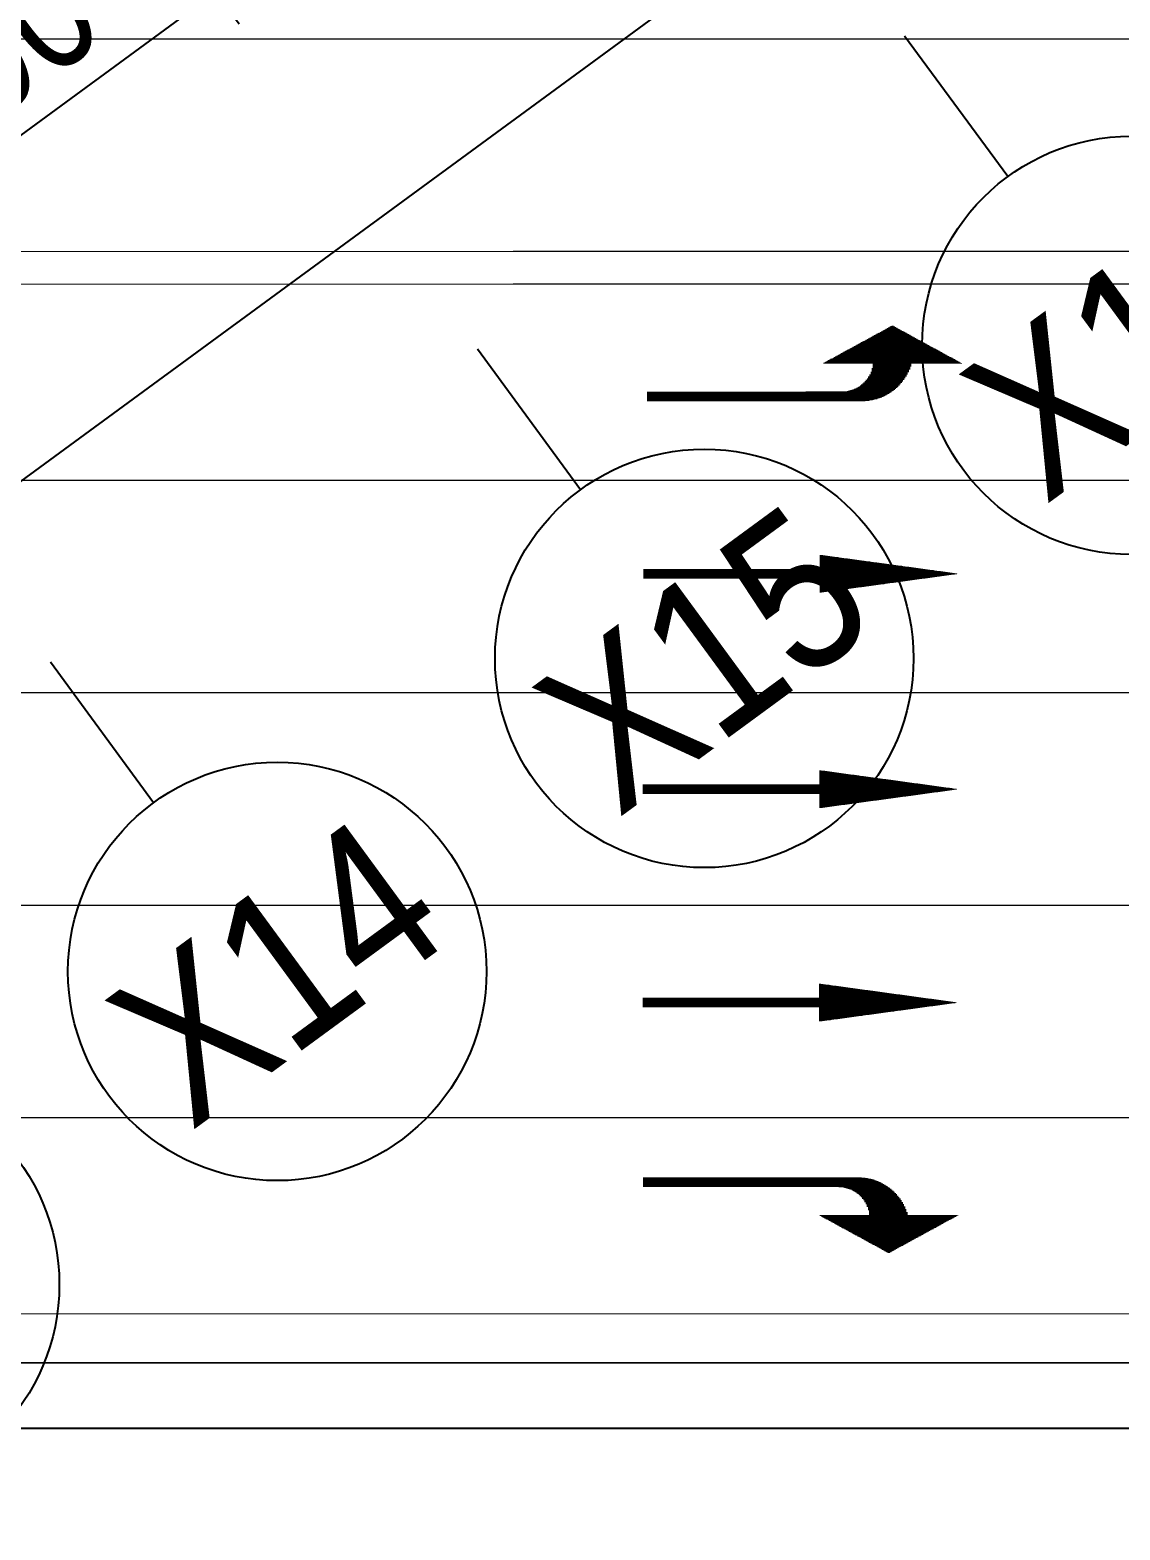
# Model space of a CAD drawing. Header units: millimetres. Extents: x 75184266 to 76346726, y -35077925 to -33679385.
# Drawn here: x 75531585 to 75548254, y -35042138 to -35019193 of the extents above; entities that cross this region are included whole.
import ezdxf
from ezdxf.enums import TextEntityAlignment as Align
from ezdxf.xclip import XClip

# ---------------------------------------------------------------- set-up
doc = ezdxf.new("R2010")
doc.units = ezdxf.units.MM
doc.header["$LTSCALE"] = 50
doc.header["$MEASUREMENT"] = 0
doc.header["$XCLIPFRAME"] = 2
doc.header["$PDMODE"] = 1
doc.header["$PDSIZE"] = -3
doc.linetypes.add('XR-지하3층$0$L2-2', pattern=[2.5, 1, -1.5])
doc.layers.get('0').update_dxf_attribs({"linetype": 'CONTINUOUS'})
doc.layers.get('Defpoints').update_dxf_attribs({"color": 51, "linetype": 'CONTINUOUS'})
for name, color, linetype, lineweight in [('XR-지하3층$0$$-길가장자리선', 7, 'CONTINUOUS', 0), ('XR-지하3층$0$$-중앙선', 7, 'CONTINUOUS', 0), ('XR-지하3층$0$$-차로분리', 7, 'CONTINUOUS', 0)]:
    doc.layers.add(name, color=color, linetype=linetype, lineweight=lineweight)
doc.layers.add('XR-지하3층$0$0MARK', color=7, linetype='CONTINUOUS')
doc.layers.add('XR-지하3층$0$보도라인', color=7, linetype='CONTINUOUS')
doc.layers.add('건축', color=8, linetype='CONTINUOUS', plot=False)
doc.styles.add('XR-지하3층$0$20110829_평면도_면적조정$0$돋움', font='')
doc.styles.add('XR-지하3층$0$돋움', font='', dxfattribs={"width": 0.9})
doc.styles.get('XR-지하3층$0$20110829_평면도_면적조정$0$돋움').set_extended_font_data('Dotum')
doc.styles.get('XR-지하3층$0$돋움').set_extended_font_data('Dotum')
doc.dimstyles.new('XR-지하3층$0$20110829_평면도_면적조정$0$std_style', dxfattribs={"dimscale": 400, "dimtxt": 3, "dimasz": 1, "dimexe": 1.5, "dimexo": 2, "dimgap": 1, "dimtad": 1, "dimtoh": 1, "dimdec": 0, "dimzin": 0, "dimdsep": 46, "dimtxsty": 'XR-지하3층$0$돋움', "dimblk": 'XR-지하3층$0$20110829_평면도_면적조정$0$01420DDOT01', "dimblk1": 'XR-지하3층$0$20110829_평면도_면적조정$0$01420DDOT01', "dimblk2": 'XR-지하3층$0$20110829_평면도_면적조정$0$01420DDOT01', "dimcen": 2.5, "dimdle": 8, "dimclrd": 256, "dimclre": 256, "dimclrt": 256, "dimadec": 0, "dimazin": 0, "dimtfac": 1, "dimtdec": 0, "dimtix": 1, "dimtmove": 2, "dimatfit": 3, "dimldrblk": 'XR-지하3층$0$20110829_평면도_면적조정$0$_ClosedBlank', "dimfxl": 1, "dimtolj": 1, "dimtzin": 0, "dimlwd": -1, "dimlwe": -1, "dimarcsym": 0})

# ---------------------------------------------------------------- blocks, each defined once
blk = doc.blocks.new('XR-지하3층$0$20110829_평면도_면적조정$0$01420DDOT01')
blk.add_line((-1.5, 0), (1.5, 0))
at = {"const_width": 0.5}
blk.add_lwpolyline([(-0.25, 0, 1), (0.25, 0, 1)], format="xyb", close=True, dxfattribs=at)
blk = doc.blocks.new('*D202')
at = {"layer": 'Defpoints', "color": 0, "transparency": 16777216}
for p in [(75609430, -34956528, 0), (75615339, -34964587), (75504911, -35033156, 0)]:
    blk.add_point(p, dxfattribs=at)
at = {"layer": '건축'}
for p, q in [((75609903, -34957173), (75615694, -34965071)), ((75511142, -35040979), (75615016, -34964824)), ((75505384, -35033801), (75511174, -35041699))]:
    blk.add_line(p, q, dxfattribs=at)
at = {"layer": '건축', "xscale": 400, "yscale": 400, "zscale": 400}
for p, rotation in [((75615339, -34964587), 36.24693456144445), ((75510820, -35041215), 216.2469345614445)]:
    blk.add_blockref('XR-지하3층$0$20110829_평면도_면적조정$0$01420DDOT01', p, dxfattribs=dict(at, rotation=rotation))
at = {"layer": '건축', "insert": (75562310, -35001852), "char_height": 1800, "attachment_point": 5, "rotation": 36.2469, "style": 'XR-지하3층$0$돋움'}
blk.add_mtext('\\A1;129600', dxfattribs=at)
blk = doc.blocks.new('XR-지하3층$0$20110829_평면도_면적조정$0$_ClosedBlank')
at = {"color": 0, "linetype": 'ByBlock', "lineweight": -2}
for p, q in [((-1, 0.167), (0, 0)), ((-1, 0.167), (-1, -0.167)), ((0, 0), (-1, -0.167))]:
    blk.add_line(p, q, dxfattribs=at)
blk = doc.blocks.new('*D206')
at = {"layer": 'Defpoints', "color": 0, "transparency": 16777216}
for p in [(75531041, -35013999, 0), (75534427, -35018617), (75524508, -35018788, 0)]:
    blk.add_point(p, dxfattribs=at)
at = {"layer": '건축'}
for p, q in [((75531514, -35014644), (75534781, -35019101)), ((75528217, -35023170), (75534104, -35018854)), ((75524981, -35019433), (75528249, -35023890))]:
    blk.add_line(p, q, dxfattribs=at)
at = {"layer": '건축', "xscale": 400, "yscale": 400, "zscale": 400}
for p, rotation in [((75534427, -35018617), 36.24693456144445), ((75527894, -35023407), 216.2469345614445)]:
    blk.add_blockref('XR-지하3층$0$20110829_평면도_면적조정$0$01420DDOT01', p, dxfattribs=dict(at, rotation=rotation))
at = {"layer": '건축', "insert": (75530391, -35019963), "char_height": 1800, "attachment_point": 5, "rotation": 36.2469, "style": 'XR-지하3층$0$돋움'}
blk.add_mtext('\\A1;8100', dxfattribs=at)
blk = doc.blocks.new('*X46')
at = {"color": 0}
for p, q in [((814.2, 956.2), (815.9, 956.2)), ((814.4, 958.1), (815.7, 958.1)), ((814.7, 960), (815.4, 960)), ((814.9, 961.9), (815.1, 961.9)), ((811.1, 933.8), (819, 933.8)), ((811.3, 935.6), (818.7, 935.6)), ((811.6, 937.5), (818.5, 937.5)), ((811.9, 939.4), (818.2, 939.4)), ((812.1, 941.2), (818, 941.2)), ((812.4, 943.1), (817.7, 943.1)), ((812.6, 945), (817.4, 945)), ((812.9, 946.9), (817.2, 946.9)), ((813.1, 948.8), (816.9, 948.8)), ((813.4, 950.6), (816.7, 950.6)), ((813.6, 952.5), (816.4, 952.5)), ((813.9, 954.4), (816.2, 954.4)), ((807.8, 909.4), (822.3, 909.4)), ((808, 911.2), (822, 911.2)), ((808.3, 913.1), (821.8, 913.1)), ((808.5, 915), (821.5, 915)), ((808.8, 916.9), (821.3, 916.9)), ((809, 918.8), (821, 918.8)), ((809.3, 920.6), (820.8, 920.6)), ((809.5, 922.5), (820.5, 922.5)), ((809.8, 924.4), (820.3, 924.4)), ((810.1, 926.2), (820, 926.2)), ((810.3, 928.1), (819.7, 928.1)), ((810.6, 930), (819.5, 930)), ((810.8, 931.9), (819.2, 931.9)), ((804.4, 885), (825.6, 885)), ((804.7, 886.9), (825.4, 886.9)), ((804.9, 888.8), (825.1, 888.8)), ((805.2, 890.6), (824.9, 890.6)), ((805.5, 892.5), (824.6, 892.5)), ((805.7, 894.4), (824.3, 894.4)), ((806, 896.2), (824.1, 896.2)), ((806.2, 898.1), (823.8, 898.1)), ((806.5, 900), (823.6, 900)), ((806.7, 901.9), (823.3, 901.9)), ((807, 903.8), (823.1, 903.8)), ((807.2, 905.6), (822.8, 905.6)), ((807.5, 907.5), (822.6, 907.5)), ((801.1, 860.6), (829, 860.6)), ((801.4, 862.5), (828.7, 862.5)), ((801.6, 864.4), (828.4, 864.4)), ((801.9, 866.2), (828.2, 866.2)), ((802.1, 868.1), (827.9, 868.1)), ((802.4, 870), (827.7, 870)), ((802.6, 871.9), (827.4, 871.9)), ((802.9, 873.8), (827.2, 873.8)), ((803.2, 875.6), (826.9, 875.6)), ((803.4, 877.5), (826.7, 877.5)), ((803.7, 879.4), (826.4, 879.4)), ((803.9, 881.2), (826.1, 881.2)), ((804.2, 883.1), (825.9, 883.1)), ((798, 838.1), (832, 838.1)), ((798.3, 840), (831.8, 840)), ((798.6, 841.9), (831.5, 841.9)), ((798.8, 843.8), (831.3, 843.8)), ((799.1, 845.6), (831, 845.6)), ((799.3, 847.5), (830.7, 847.5)), ((799.6, 849.4), (830.5, 849.4)), ((799.8, 851.2), (830.2, 851.2)), ((800.1, 853.1), (830, 853.1)), ((800.3, 855), (829.7, 855)), ((800.6, 856.9), (829.5, 856.9)), ((800.9, 858.8), (829.2, 858.8)), ((794.7, 813.7), (835.3, 813.7)), ((795, 815.6), (835.1, 815.6)), ((795.2, 817.5), (834.8, 817.5)), ((795.5, 819.4), (834.6, 819.4)), ((795.7, 821.2), (834.3, 821.2)), ((796, 823.1), (834.1, 823.1)), ((796.3, 825), (833.8, 825)), ((796.5, 826.9), (833.6, 826.9)), ((796.8, 828.7), (833.3, 828.7)), ((797, 830.6), (833, 830.6)), ((797.3, 832.5), (832.8, 832.5)), ((797.5, 834.4), (832.5, 834.4)), ((797.8, 836.2), (832.3, 836.2)), ((791.4, 789.4), (838.7, 789.4)), ((791.7, 791.2), (838.4, 791.2)), ((791.9, 793.1), (838.2, 793.1)), ((792.2, 795), (837.9, 795)), ((792.4, 796.9), (837.6, 796.9)), ((792.7, 798.7), (837.4, 798.7)), ((792.9, 800.6), (837.1, 800.6)), ((793.2, 802.5), (836.9, 802.5)), ((793.4, 804.4), (836.6, 804.4)), ((793.7, 806.2), (836.4, 806.2)), ((794, 808.1), (836.1, 808.1)), ((794.2, 810), (835.9, 810)), ((794.5, 811.9), (835.6, 811.9)), ((788.1, 765), (842, 765)), ((788.3, 766.9), (841.7, 766.9)), ((788.6, 768.8), (841.5, 768.8)), ((788.8, 770.6), (841.2, 770.6)), ((789.1, 772.5), (841, 772.5)), ((789.4, 774.4), (840.7, 774.4)), ((789.6, 776.2), (840.5, 776.2)), ((789.9, 778.1), (840.2, 778.1)), ((790.1, 780), (839.9, 780)), ((790.4, 781.9), (839.7, 781.9)), ((790.6, 783.8), (839.4, 783.8)), ((790.9, 785.6), (839.2, 785.6)), ((791.1, 787.5), (838.9, 787.5)), ((785.3, 744.4), (844.8, 744.4)), ((785.5, 746.2), (844.5, 746.2)), ((785.8, 748.1), (844.3, 748.1)), ((786, 750), (844, 750)), ((786.3, 751.9), (843.8, 751.9)), ((786.5, 753.8), (843.5, 753.8)), ((786.8, 755.6), (843.3, 755.6)), ((787, 757.5), (843, 757.5)), ((787.3, 759.4), (842.8, 759.4)), ((787.6, 761.2), (842.5, 761.2)), ((787.8, 763.1), (842.2, 763.1)), ((807.5, 742.5), (822.5, 742.5)), ((807.5, 740.6), (822.5, 740.6)), ((807.5, 738.8), (822.5, 738.8)), ((807.5, 736.9), (822.5, 736.9)), ((807.5, 735), (822.5, 735)), ((807.5, 733.1), (822.5, 733.1)), ((807.5, 731.2), (822.5, 731.2)), ((807.5, 729.4), (822.5, 729.4)), ((807.5, 727.5), (822.5, 727.5)), ((807.5, 725.6), (822.5, 725.6)), ((807.5, 723.7), (822.5, 723.7)), ((807.5, 721.9), (822.5, 721.9)), ((807.5, 720), (822.5, 720)), ((807.5, 718.1), (822.5, 718.1)), ((807.5, 716.2), (822.5, 716.2)), ((807.5, 714.4), (822.5, 714.4)), ((807.5, 712.5), (822.5, 712.5)), ((807.5, 710.6), (822.5, 710.6)), ((807.5, 708.8), (822.5, 708.8)), ((807.5, 706.9), (822.5, 706.9)), ((807.5, 705), (822.5, 705)), ((807.5, 703.1), (822.5, 703.1)), ((807.5, 701.2), (822.5, 701.2)), ((807.5, 699.4), (822.5, 699.4)), ((807.5, 697.5), (822.5, 697.5)), ((807.5, 695.6), (822.5, 695.6)), ((807.5, 693.8), (822.5, 693.8)), ((807.5, 691.9), (822.5, 691.9)), ((807.5, 690), (822.5, 690)), ((807.5, 688.1), (822.5, 688.1)), ((807.5, 686.2), (822.5, 686.2)), ((807.5, 684.4), (822.5, 684.4)), ((807.5, 682.5), (822.5, 682.5)), ((807.5, 680.6), (822.5, 680.6)), ((807.5, 678.8), (822.5, 678.8)), ((807.5, 676.9), (822.5, 676.9)), ((807.5, 675), (822.5, 675)), ((807.5, 673.1), (822.5, 673.1)), ((807.5, 671.2), (822.5, 671.2)), ((807.5, 669.4), (822.5, 669.4)), ((807.5, 667.5), (822.5, 667.5)), ((807.5, 665.6), (822.5, 665.6)), ((807.5, 663.8), (822.5, 663.8)), ((807.5, 661.9), (822.5, 661.9)), ((807.5, 660), (822.5, 660)), ((807.5, 658.1), (822.5, 658.1)), ((807.5, 656.2), (822.5, 656.2)), ((807.5, 654.4), (822.5, 654.4)), ((807.5, 652.5), (822.5, 652.5)), ((807.5, 650.6), (822.5, 650.6)), ((807.5, 648.7), (822.5, 648.7)), ((807.5, 646.9), (822.5, 646.9)), ((807.5, 645), (822.5, 645)), ((807.5, 643.1), (822.5, 643.1)), ((807.5, 641.2), (822.5, 641.2)), ((807.5, 639.4), (822.5, 639.4)), ((807.5, 637.5), (822.5, 637.5)), ((807.5, 635.6), (822.5, 635.6)), ((807.5, 633.8), (822.5, 633.8)), ((807.5, 631.9), (822.5, 631.9)), ((807.5, 630), (822.5, 630)), ((807.5, 628.1), (822.5, 628.1)), ((807.5, 626.2), (822.5, 626.2)), ((807.5, 624.4), (822.5, 624.4)), ((807.5, 622.5), (822.5, 622.5)), ((807.5, 620.6), (822.5, 620.6)), ((807.5, 618.8), (822.5, 618.8)), ((807.5, 616.9), (822.5, 616.9)), ((807.5, 615), (822.5, 615)), ((807.5, 613.1), (822.5, 613.1)), ((807.5, 611.2), (822.5, 611.2)), ((807.5, 609.4), (822.5, 609.4)), ((807.5, 607.5), (822.5, 607.5)), ((807.5, 605.6), (822.5, 605.6)), ((807.5, 603.8), (822.5, 603.8)), ((807.5, 601.9), (822.5, 601.9)), ((807.5, 600), (822.5, 600)), ((807.5, 598.1), (822.5, 598.1)), ((807.5, 596.2), (822.5, 596.2)), ((807.5, 594.4), (822.5, 594.4)), ((807.5, 592.5), (822.5, 592.5)), ((807.5, 590.6), (822.5, 590.6)), ((807.5, 588.8), (822.5, 588.8)), ((807.5, 586.9), (822.5, 586.9)), ((807.5, 585), (822.5, 585)), ((807.5, 583.1), (822.5, 583.1)), ((807.5, 581.2), (822.5, 581.2)), ((807.5, 579.4), (822.5, 579.4)), ((807.5, 577.5), (822.5, 577.5)), ((807.5, 575.6), (822.5, 575.6)), ((807.5, 573.7), (822.5, 573.7)), ((807.5, 571.9), (822.5, 571.9)), ((807.5, 570), (822.5, 570)), ((807.5, 568.1), (822.5, 568.1)), ((807.5, 566.2), (822.5, 566.2)), ((807.5, 564.4), (822.5, 564.4)), ((807.5, 562.5), (822.5, 562.5)), ((807.5, 560.6), (822.5, 560.6)), ((807.5, 558.8), (822.5, 558.8)), ((807.5, 556.9), (822.5, 556.9)), ((807.5, 555), (822.5, 555)), ((807.5, 553.1), (822.5, 553.1)), ((807.5, 551.2), (822.5, 551.2)), ((807.5, 549.4), (822.5, 549.4)), ((807.5, 547.5), (822.5, 547.5)), ((807.5, 545.6), (822.5, 545.6)), ((807.5, 543.8), (822.5, 543.8)), ((807.5, 541.9), (822.5, 541.9)), ((807.5, 540), (822.5, 540)), ((807.5, 538.1), (822.5, 538.1)), ((807.5, 536.2), (822.5, 536.2)), ((807.5, 534.4), (822.5, 534.4)), ((807.5, 532.5), (822.5, 532.5)), ((807.5, 530.6), (822.5, 530.6)), ((807.5, 528.8), (822.5, 528.8)), ((807.5, 526.9), (822.5, 526.9)), ((807.5, 525), (822.5, 525)), ((807.5, 523.1), (822.5, 523.1)), ((807.5, 521.2), (822.5, 521.2)), ((807.5, 519.4), (822.5, 519.4)), ((807.5, 517.5), (822.5, 517.5)), ((807.5, 515.6), (822.5, 515.6)), ((807.5, 513.8), (822.5, 513.8)), ((807.5, 511.9), (822.5, 511.9)), ((807.5, 510), (822.5, 510)), ((807.5, 508.1), (822.5, 508.1)), ((807.5, 506.2), (822.5, 506.2)), ((807.5, 504.4), (822.5, 504.4)), ((807.5, 502.5), (822.5, 502.5)), ((807.5, 500.6), (822.5, 500.6)), ((807.5, 498.7), (822.5, 498.7)), ((807.5, 496.9), (822.5, 496.9)), ((807.5, 495), (822.5, 495)), ((807.5, 493.1), (822.5, 493.1)), ((807.5, 491.2), (822.5, 491.2)), ((807.5, 489.4), (822.5, 489.4)), ((807.5, 487.5), (822.5, 487.5)), ((807.5, 485.6), (822.5, 485.6)), ((807.5, 483.8), (822.5, 483.8)), ((807.5, 481.9), (822.5, 481.9)), ((807.5, 480), (822.5, 480)), ((807.5, 478.1), (822.5, 478.1)), ((807.5, 476.2), (822.5, 476.2)), ((807.5, 474.4), (822.5, 474.4)), ((807.5, 472.5), (822.5, 472.5)), ((807.5, 470.6), (822.5, 470.6)), ((807.5, 468.8), (822.5, 468.8)), ((807.5, 466.9), (822.5, 466.9)), ((807.5, 465), (822.5, 465)), ((807.5, 463.1), (822.5, 463.1))]:
    blk.add_line(p, q, dxfattribs=at)
blk = doc.blocks.new('*X48')
at = {"color": 0}
for p, q in [((1263.5, 961.9), (1264, 961.9)), ((1263.5, 960), (1265, 960)), ((1263.5, 958.1), (1266, 958.1)), ((1263.5, 956.2), (1267.1, 956.2)), ((1263.5, 954.4), (1268.1, 954.4)), ((1263.5, 952.5), (1269.1, 952.5)), ((1263.5, 950.6), (1270.1, 950.6)), ((1263.5, 948.8), (1271.1, 948.8)), ((1263.5, 946.9), (1272.2, 946.9)), ((1263.5, 945), (1273.2, 945)), ((1263.5, 943.1), (1274.2, 943.1)), ((1263.5, 941.2), (1275.2, 941.2)), ((1263.5, 939.4), (1276.3, 939.4)), ((1263.5, 937.5), (1277.3, 937.5)), ((1263.5, 935.6), (1278.3, 935.6)), ((1263.5, 933.8), (1279.3, 933.8)), ((1263.5, 931.9), (1280.4, 931.9)), ((1263.5, 930), (1281.4, 930)), ((1263.5, 928.1), (1282.4, 928.1)), ((1263.5, 926.2), (1283.4, 926.2)), ((1263.5, 924.4), (1284.4, 924.4)), ((1263.5, 922.5), (1285.5, 922.5)), ((1263.5, 920.6), (1286.5, 920.6)), ((1263.5, 918.8), (1287.5, 918.8)), ((1263.5, 916.9), (1288.5, 916.9)), ((1263.5, 915), (1289.6, 915)), ((1263.5, 913.1), (1290.6, 913.1)), ((1263.5, 911.2), (1291.6, 911.2)), ((1263.5, 909.4), (1292.6, 909.4)), ((1263.5, 907.5), (1293.6, 907.5)), ((1263.5, 905.6), (1294.7, 905.6)), ((1263.5, 903.8), (1295.7, 903.8)), ((1263.5, 901.9), (1296.7, 901.9)), ((1263.5, 900), (1297.7, 900)), ((1263.5, 898.1), (1298.8, 898.1)), ((1263.5, 896.2), (1299.8, 896.2)), ((1263.5, 894.4), (1300.8, 894.4)), ((1263.5, 892.5), (1301.8, 892.5)), ((1263.5, 890.6), (1302.9, 890.6)), ((1263.5, 888.8), (1303.9, 888.8)), ((1263.5, 886.9), (1304.9, 886.9)), ((1263.5, 885), (1305.9, 885)), ((1226.4, 860.6), (1319.2, 860.6)), ((1228.2, 862.5), (1318.2, 862.5)), ((1230.2, 864.4), (1317.2, 864.4)), ((1232.4, 866.2), (1316.1, 866.2)), ((1234.7, 868.1), (1315.1, 868.1)), ((1237.1, 870), (1314.1, 870)), ((1239.8, 871.9), (1313.1, 871.9)), ((1242.8, 873.8), (1312.1, 873.8)), ((1246, 875.6), (1311, 875.6)), ((1249.7, 877.5), (1310, 877.5)), ((1253.8, 879.4), (1309, 879.4)), ((1258.8, 881.2), (1308, 881.2)), ((1263.5, 883.1), (1306.9, 883.1)), ((1211, 838.1), (1315.6, 838.1)), ((1211.9, 840), (1316.6, 840)), ((1212.9, 841.9), (1317.6, 841.9)), ((1213.9, 843.8), (1318.6, 843.8)), ((1214.9, 845.6), (1319.7, 845.6)), ((1216.1, 847.5), (1320.7, 847.5)), ((1217.3, 849.4), (1321.7, 849.4)), ((1218.6, 851.2), (1322.7, 851.2)), ((1220, 853.1), (1323.3, 853.1)), ((1221.4, 855), (1322.3, 855)), ((1223, 856.9), (1321.3, 856.9)), ((1224.6, 858.8), (1320.2, 858.8)), ((1204.1, 813.7), (1239.7, 813.7)), ((1204.4, 815.6), (1242.5, 815.6)), ((1204.7, 817.5), (1245.9, 817.5)), ((1205, 819.4), (1250, 819.4)), ((1205.4, 821.2), (1255.7, 821.2)), ((1205.8, 823.1), (1307.4, 823.1)), ((1206.3, 825), (1308.4, 825)), ((1206.8, 826.9), (1309.4, 826.9)), ((1207.4, 828.7), (1310.5, 828.7)), ((1208, 830.6), (1311.5, 830.6)), ((1208.7, 832.5), (1312.5, 832.5)), ((1209.4, 834.4), (1313.5, 834.4)), ((1210.2, 836.2), (1314.6, 836.2)), ((1263.5, 821.2), (1306.4, 821.2)), ((1263.5, 819.4), (1305.4, 819.4)), ((1263.5, 817.5), (1304.3, 817.5)), ((1263.5, 815.6), (1303.3, 815.6)), ((1263.5, 813.7), (1302.3, 813.7)), ((1203.5, 804.4), (1229.7, 804.4)), ((1203.5, 802.5), (1228.3, 802.5)), ((1203.5, 800.6), (1226.9, 800.6)), ((1203.5, 798.7), (1225.8, 798.7)), ((1203.5, 796.9), (1224.7, 796.9)), ((1203.5, 795), (1223.7, 795)), ((1203.5, 793.1), (1222.8, 793.1)), ((1203.5, 791.2), (1222, 791.2)), ((1203.5, 789.4), (1221.3, 789.4)), ((1203.6, 808.1), (1233.1, 808.1)), ((1203.6, 806.2), (1231.3, 806.2)), ((1203.7, 810), (1235, 810)), ((1203.9, 811.9), (1237.2, 811.9)), ((1263.5, 811.9), (1301.3, 811.9)), ((1263.5, 810), (1300.2, 810)), ((1263.5, 808.1), (1299.2, 808.1)), ((1263.5, 806.2), (1298.2, 806.2)), ((1263.5, 804.4), (1297.2, 804.4)), ((1263.5, 802.5), (1296.1, 802.5)), ((1263.5, 800.6), (1295.1, 800.6)), ((1263.5, 798.7), (1294.1, 798.7)), ((1263.5, 796.9), (1293.1, 796.9)), ((1263.5, 795), (1292.1, 795)), ((1263.5, 793.1), (1291, 793.1)), ((1263.5, 791.2), (1290, 791.2)), ((1263.5, 789.4), (1289, 789.4)), ((1203.5, 787.5), (1220.7, 787.5)), ((1203.5, 785.6), (1220.2, 785.6)), ((1203.5, 783.8), (1219.7, 783.8)), ((1203.5, 781.9), (1219.4, 781.9)), ((1203.5, 780), (1219, 780)), ((1203.5, 778.1), (1218.8, 778.1)), ((1203.5, 776.2), (1218.7, 776.2)), ((1203.5, 774.4), (1218.6, 774.4)), ((1203.5, 772.5), (1218.5, 772.5)), ((1203.5, 770.6), (1218.5, 770.6)), ((1203.5, 768.8), (1218.5, 768.8)), ((1203.5, 766.9), (1218.5, 766.9)), ((1203.5, 765), (1218.5, 765)), ((1263.5, 787.5), (1288, 787.5)), ((1263.5, 785.6), (1286.9, 785.6)), ((1263.5, 783.8), (1285.9, 783.8)), ((1263.5, 781.9), (1284.9, 781.9)), ((1263.5, 780), (1283.9, 780)), ((1263.5, 778.1), (1282.9, 778.1)), ((1263.5, 776.2), (1281.8, 776.2)), ((1263.5, 774.4), (1280.8, 774.4)), ((1263.5, 772.5), (1279.8, 772.5)), ((1263.5, 770.6), (1278.8, 770.6)), ((1263.5, 768.8), (1277.7, 768.8)), ((1263.5, 766.9), (1276.7, 766.9)), ((1263.5, 765), (1275.7, 765)), ((1203.5, 763.1), (1218.5, 763.1)), ((1203.5, 761.2), (1218.5, 761.2)), ((1203.5, 759.4), (1218.5, 759.4)), ((1203.5, 757.5), (1218.5, 757.5)), ((1203.5, 755.6), (1218.5, 755.6)), ((1203.5, 753.8), (1218.5, 753.8)), ((1203.5, 751.9), (1218.5, 751.9)), ((1203.5, 750), (1218.5, 750)), ((1203.5, 748.1), (1218.5, 748.1)), ((1203.5, 746.2), (1218.5, 746.2)), ((1203.5, 744.4), (1218.5, 744.4)), ((1203.5, 742.5), (1218.5, 742.5)), ((1263.5, 763.1), (1274.7, 763.1)), ((1263.5, 761.2), (1273.6, 761.2)), ((1263.5, 759.4), (1272.6, 759.4)), ((1263.5, 757.5), (1271.6, 757.5)), ((1263.5, 755.6), (1270.6, 755.6)), ((1263.5, 753.8), (1269.6, 753.8)), ((1263.5, 751.9), (1268.5, 751.9)), ((1263.5, 750), (1267.5, 750)), ((1263.5, 748.1), (1266.5, 748.1)), ((1263.5, 746.2), (1265.5, 746.2)), ((1263.5, 744.4), (1264.4, 744.4)), ((1203.5, 740.6), (1218.5, 740.6)), ((1203.5, 738.8), (1218.5, 738.8)), ((1203.5, 736.9), (1218.5, 736.9)), ((1203.5, 735), (1218.5, 735)), ((1203.5, 733.1), (1218.5, 733.1)), ((1203.5, 731.2), (1218.5, 731.2)), ((1203.5, 729.4), (1218.5, 729.4)), ((1203.5, 727.5), (1218.5, 727.5)), ((1203.5, 725.6), (1218.5, 725.6)), ((1203.5, 723.7), (1218.5, 723.7)), ((1203.5, 721.9), (1218.5, 721.9)), ((1203.5, 720), (1218.5, 720)), ((1203.5, 718.1), (1218.5, 718.1)), ((1203.5, 716.2), (1218.5, 716.2)), ((1203.5, 714.4), (1218.5, 714.4)), ((1203.5, 712.5), (1218.5, 712.5)), ((1203.5, 710.6), (1218.5, 710.6)), ((1203.5, 708.8), (1218.5, 708.8)), ((1203.5, 706.9), (1218.5, 706.9)), ((1203.5, 705), (1218.5, 705)), ((1203.5, 703.1), (1218.5, 703.1)), ((1203.5, 701.2), (1218.5, 701.2)), ((1203.5, 699.4), (1218.5, 699.4)), ((1203.5, 697.5), (1218.5, 697.5)), ((1203.5, 695.6), (1218.5, 695.6)), ((1203.5, 693.8), (1218.5, 693.8)), ((1203.5, 691.9), (1218.5, 691.9)), ((1203.5, 690), (1218.5, 690)), ((1203.5, 688.1), (1218.5, 688.1)), ((1203.5, 686.2), (1218.5, 686.2)), ((1203.5, 684.4), (1218.5, 684.4)), ((1203.5, 682.5), (1218.5, 682.5)), ((1203.5, 680.6), (1218.5, 680.6)), ((1203.5, 678.8), (1218.5, 678.8)), ((1203.5, 676.9), (1218.5, 676.9)), ((1203.5, 675), (1218.5, 675)), ((1203.5, 673.1), (1218.5, 673.1)), ((1203.5, 671.2), (1218.5, 671.2)), ((1203.5, 669.4), (1218.5, 669.4)), ((1203.5, 667.5), (1218.5, 667.5)), ((1203.5, 665.6), (1218.5, 665.6)), ((1203.5, 663.8), (1218.5, 663.8)), ((1203.5, 661.9), (1218.5, 661.9)), ((1203.5, 660), (1218.5, 660)), ((1203.5, 658.1), (1218.5, 658.1)), ((1203.5, 656.2), (1218.5, 656.2)), ((1203.5, 654.4), (1218.5, 654.4)), ((1203.5, 652.5), (1218.5, 652.5)), ((1203.5, 650.6), (1218.5, 650.6)), ((1203.5, 648.7), (1218.5, 648.7)), ((1203.5, 646.9), (1218.5, 646.9)), ((1203.5, 645), (1218.5, 645)), ((1203.5, 643.1), (1218.5, 643.1)), ((1203.5, 641.2), (1218.5, 641.2)), ((1203.5, 639.4), (1218.5, 639.4)), ((1203.5, 637.5), (1218.5, 637.5)), ((1203.5, 635.6), (1218.5, 635.6)), ((1203.5, 633.8), (1218.5, 633.8)), ((1203.5, 631.9), (1218.5, 631.9)), ((1203.5, 630), (1218.5, 630)), ((1203.5, 628.1), (1218.5, 628.1)), ((1203.5, 626.2), (1218.5, 626.2)), ((1203.5, 624.4), (1218.5, 624.4)), ((1203.5, 622.5), (1218.5, 622.5)), ((1203.5, 620.6), (1218.5, 620.6)), ((1203.5, 618.8), (1218.5, 618.8)), ((1203.5, 616.9), (1218.5, 616.9)), ((1203.5, 615), (1218.5, 615)), ((1203.5, 613.1), (1218.5, 613.1)), ((1203.5, 611.2), (1218.5, 611.2)), ((1203.5, 609.4), (1218.5, 609.4)), ((1203.5, 607.5), (1218.5, 607.5)), ((1203.5, 605.6), (1218.5, 605.6)), ((1203.5, 603.8), (1218.5, 603.8)), ((1203.5, 601.9), (1218.5, 601.9)), ((1203.5, 600), (1218.5, 600)), ((1203.5, 598.1), (1218.5, 598.1)), ((1203.5, 596.2), (1218.5, 596.2)), ((1203.5, 594.4), (1218.5, 594.4)), ((1203.5, 592.5), (1218.5, 592.5)), ((1203.5, 590.6), (1218.5, 590.6)), ((1203.5, 588.8), (1218.5, 588.8)), ((1203.5, 586.9), (1218.5, 586.9)), ((1203.5, 585), (1218.5, 585)), ((1203.5, 583.1), (1218.5, 583.1)), ((1203.5, 581.2), (1218.5, 581.2)), ((1203.5, 579.4), (1218.5, 579.4)), ((1203.5, 577.5), (1218.5, 577.5)), ((1203.5, 575.6), (1218.5, 575.6)), ((1203.5, 573.7), (1218.5, 573.7)), ((1203.5, 571.9), (1218.5, 571.9)), ((1203.5, 570), (1218.5, 570)), ((1203.5, 568.1), (1218.5, 568.1)), ((1203.5, 566.2), (1218.5, 566.2)), ((1203.5, 564.4), (1218.5, 564.4)), ((1203.5, 562.5), (1218.5, 562.5)), ((1203.5, 560.6), (1218.5, 560.6)), ((1203.5, 558.8), (1218.5, 558.8)), ((1203.5, 556.9), (1218.5, 556.9)), ((1203.5, 555), (1218.5, 555)), ((1203.5, 553.1), (1218.5, 553.1)), ((1203.5, 551.2), (1218.5, 551.2)), ((1203.5, 549.4), (1218.5, 549.4)), ((1203.5, 547.5), (1218.5, 547.5)), ((1203.5, 545.6), (1218.5, 545.6)), ((1203.5, 543.8), (1218.5, 543.8)), ((1203.5, 541.9), (1218.5, 541.9)), ((1203.5, 540), (1218.5, 540)), ((1203.5, 538.1), (1218.5, 538.1)), ((1203.5, 536.2), (1218.5, 536.2)), ((1203.5, 534.4), (1218.5, 534.4)), ((1203.5, 532.5), (1218.5, 532.5)), ((1203.5, 530.6), (1218.5, 530.6)), ((1203.5, 528.8), (1218.5, 528.8)), ((1203.5, 526.9), (1218.5, 526.9)), ((1203.5, 525), (1218.5, 525)), ((1203.5, 523.1), (1218.5, 523.1)), ((1203.5, 521.2), (1218.5, 521.2)), ((1203.5, 519.4), (1218.5, 519.4)), ((1203.5, 517.5), (1218.5, 517.5)), ((1203.5, 515.6), (1218.5, 515.6)), ((1203.5, 513.8), (1218.5, 513.8)), ((1203.5, 511.9), (1218.5, 511.9)), ((1203.5, 510), (1218.5, 510)), ((1203.5, 508.1), (1218.5, 508.1)), ((1203.5, 506.2), (1218.5, 506.2)), ((1203.5, 504.4), (1218.5, 504.4)), ((1203.5, 502.5), (1218.5, 502.5)), ((1203.5, 500.6), (1218.5, 500.6)), ((1203.5, 498.7), (1218.5, 498.7)), ((1203.5, 496.9), (1218.5, 496.9)), ((1203.5, 495), (1218.5, 495)), ((1203.5, 493.1), (1218.5, 493.1)), ((1203.5, 491.2), (1218.5, 491.2)), ((1203.5, 489.4), (1218.5, 489.4)), ((1203.5, 487.5), (1218.5, 487.5)), ((1203.5, 485.6), (1218.5, 485.6)), ((1203.5, 483.8), (1218.5, 483.8)), ((1203.5, 481.9), (1218.5, 481.9)), ((1203.5, 480), (1218.5, 480)), ((1203.5, 478.1), (1218.5, 478.1)), ((1203.5, 476.2), (1218.5, 476.2)), ((1203.5, 474.4), (1218.5, 474.4)), ((1203.5, 472.5), (1218.5, 472.5)), ((1203.5, 470.6), (1218.5, 470.6)), ((1203.5, 468.8), (1218.5, 468.8)), ((1203.5, 466.9), (1218.5, 466.9)), ((1203.5, 465), (1218.5, 465)), ((1203.5, 463.1), (1218.5, 463.1))]:
    blk.add_line(p, q, dxfattribs=at)
blk = doc.blocks.new('XR-지하3층$0$A$C723B38EE')
at = {"layer": 'XR-지하3층$0$$-길가장자리선', "color": 8}
blk.add_lwpolyline([(181.655, 151.921), (241.163, 151.923), (261.219, 148.923), (291.118, 148.924), (316.163, 151.925), (391.579, 151.927), (406.574, 148.927), (435.047, 148.928, -0.016305), (436.074, 148.895, -0.016305)], format="xyb", dxfattribs=at)
at = {"layer": 'XR-지하3층$0$$-중앙선', "color": 8}
for points in [[(270.929, 165.174), (423.1, 165.178)], [(423.1, 165.178), (436.101, 165.178)], [(363.1, 164.676), (423.1, 164.678)], [(423.1, 164.678), (436.101, 164.678)]]:
    blk.add_lwpolyline(points, dxfattribs=at)
at = {"layer": 'XR-지하3층$0$$-차로분리', "color": 8, "linetype": 'XR-지하3층$0$L2-2', "ltscale": 80, "flags": 128}
for points in [[(185.117, 168.421), (436.106, 168.428)], [(355.511, 161.676), (433.095, 161.678)], [(181.837, 158.421), (433.09, 158.428)], [(181.746, 155.171), (433.084, 155.178)], [(395.388, 151.927), (433.079, 151.928)]]:
    blk.add_lwpolyline(points, dxfattribs=at)
at = {"layer": 'XR-지하3층$0$보도라인', "color": 8, "linetype": 'Continuous', "flags": 128}
blk.add_lwpolyline([(241.107, 151.173), (261.163, 148.173), (291.163, 148.174), (316.208, 151.175), (391.504, 151.177), (406.5, 148.177), (435.047, 148.178, -0.414705), (450.048, 133.153), (449.967, 84.498), (449.943, 69.499), (449.893, 39.635), (452.852, 14.634), (452.829, 0.609)], format="xyb", dxfattribs=at)
blk.add_lwpolyline([(316.208, 150.175), (391.405, 150.177), (406.401, 147.177), (435.047, 147.178)], dxfattribs=at)
at = {"layer": 'XR-지하3층$0$0MARK', "color": 8, "rotation": 270.0015420111099}
for name, p, xscale, yscale, zscale in [('*X48', (420.715, 151.333), -0.0096000000851419, 0.0095999999903142, 0.0096), ('*X46', (420.654, 168.069), 0.0096000000851419, 0.0096000000851419, 0.0096000000851419), ('*X46', (420.648, 164.774), 0.0096000000851419, 0.0096000000851419, 0.0096000000851419), ('*X46', (420.643, 161.51), 0.0096000000851419, 0.0096000000851419, 0.0096000000851419), ('*X48', (420.653, 162.563), 0.0096000000851419, 0.0096000000851419, 0.0096000000851419)]:
    blk.add_blockref(name, p, dxfattribs=dict(at, xscale=xscale, yscale=yscale, zscale=zscale))

msp = doc.modelspace()

# ---------------------------------------------------------------- linework, layer by layer
at = {"layer": '건축'}
for p, q in [((75546536.7, -35021435.8), (75544960, -35019285.2)), ((75540004.2, -35026225.1), (75538427.5, -35024074.5)), ((75533473.4, -35031013.1), (75531896.7, -35028862.5))]:
    msp.add_line(p, q, dxfattribs=at)
for centre in [(75548428.7, -35024016.5), (75541896.3, -35028805.8), (75535365.4, -35033593.9), (75528833, -35038383.1)]:
    msp.add_circle(centre, 3200, dxfattribs=at)

# ---------------------------------------------------------------- block references
at = {"layer": '건축', "ltscale": 0.5}
ref = msp.add_blockref('XR-지하3층$0$A$C723B38EE', (75115875.3, -35187756.2), dxfattribs=dict(at, xscale=999.9999999999998, yscale=999.9999999999998, zscale=999.9999999999998))
XClip(ref).set_block_clipping_path([(137.7798442268, 119.9958357572), (497.8511876765, 396.6664658143)])

# ---------------------------------------------------------------- texts
at = {"layer": '건축', "style": 'XR-지하3층$0$20110829_평면도_면적조정$0$돋움', "width": 0.9}
for s, p in [('X16', (75548426.8, -35024013.9)), ('X15', (75541894.3, -35028803.2)), ('X14', (75535363.5, -35033591.2))]:
    msp.add_text(s, height=2400, rotation=36.24693, dxfattribs=at).set_placement(p, align=Align.MIDDLE_CENTER)

# ---------------------------------------------------------------- dimensions: what is measured, and where the dimension line sits
at = {"layer": '건축'}
for base, p1, p2, picture, middle in [((75615338.8, -34964587.2), (75504910.7, -35033155.8, 0), (75609430, -34956527.7, 0), '*D202', (75562309.8, -35001851.8)), ((75534426.6, -35018617.3), (75524508.1, -35018788, 0), (75531040.5, -35013998.8, 0), '*D206', (75530391, -35019962.5))]:
    dim = msp.add_linear_dim(base=base, p1=p1, p2=p2, angle=36.24693, dimstyle='XR-지하3층$0$20110829_평면도_면적조정$0$std_style', override={"dimtxt": 4.5}, dxfattribs=at)
    dim.commit()
    dim.dimension.update_dxf_attribs({"geometry": picture, "text_midpoint": middle})

doc.saveas('drawing.dxf')
